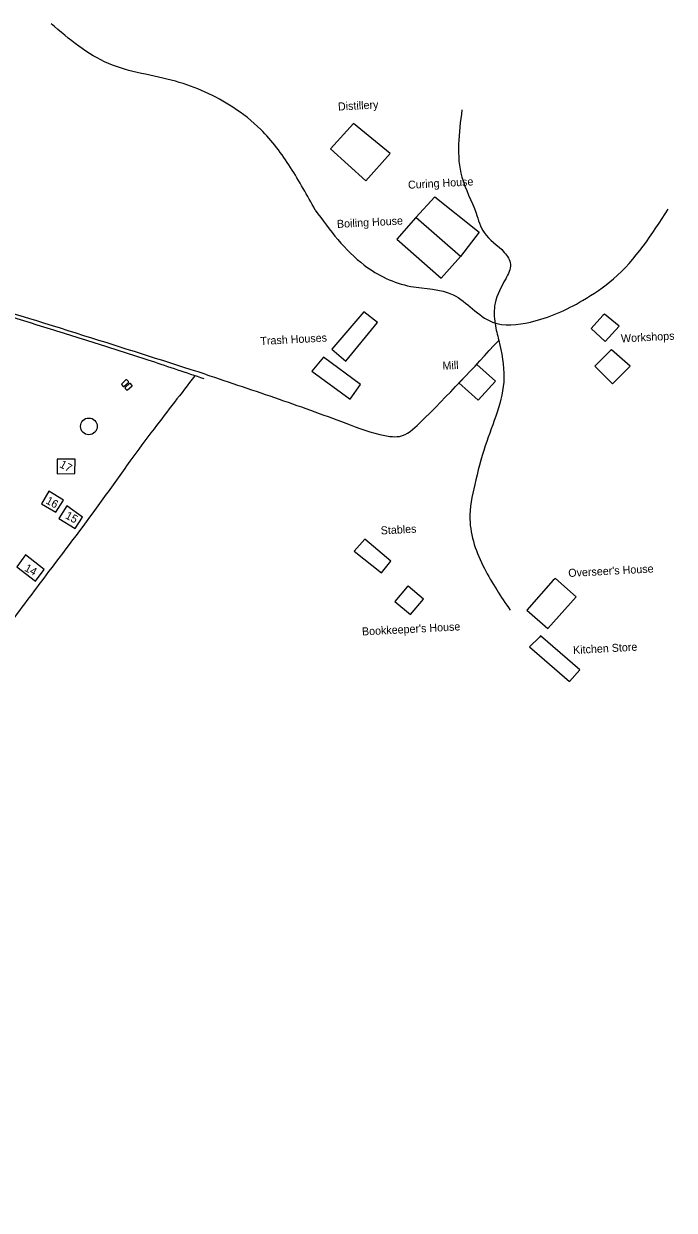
# Model space of a CAD drawing. Extents: x -1070 to 960, y -1064 to 627.
# Drawn here: x 150 to 960, y -853 to 627 of the extents above; entities that cross this region are included whole.
import ezdxf

# ---------------------------------------------------------------- set-up
doc = ezdxf.new("R2010")
doc.units = 0
for name, color, linetype in [('Anchovy  Gully', 7, 'Continuous'), ('Aqueduct', 7, 'Continuous'), ('Fenceline', 7, 'Continuous'), ('Pond', 7, 'Continuous'), ('Stone Wall', 7, 'Continuous'), ('Structure Numbers', 7, 'Continuous'), ('Structures', 7, 'Continuous'), ('Tombs', 7, 'Continuous'), ('Works Road', 7, 'Continuous'), ('Works Structures', 7, 'Continuous'), ('Works Stucture Labels', 7, 'Continuous')]:
    doc.layers.add(name, color=color, linetype=linetype)

msp = doc.modelspace()

# ---------------------------------------------------------------- linework, layer by layer
at = {"layer": 'Anchovy  Gully'}
for points in [[(512.9, 394.7), (482, 447.8), (445, 495.2), (410.3, 522.9), (338.6, 555.3), (255.3, 577.3), (183.6, 627)], [(512.9, 394.7), (574.1, 325.9), (631.9, 299.5), (684.8, 289), (733.8, 254.9), (781.1, 254.9), (846.1, 281.8), (884.6, 308.8), (952.9, 395.8)]]:
    msp.add_spline(points, degree=3, dxfattribs=at)
at = {"layer": 'Aqueduct'}
for points in [[(375.7, 189.9), (234.4, 234.9), (77.6, 283.6), (-34, 318.3), (-93.2, 336.9), (-130.4, 347.8), (-141.6, 350.8), (-146.7, 351.8), (-151.1, 350.8), (-155.7, 348.2), (-167.3, 335.1), (-244.8, 246.1)], [(375.7, 189.9), (467.9, 158.8), (556.6, 126.7), (606.1, 112.4), (618, 112.4), (642.8, 128.8), (741.6, 232.1)]]:
    msp.add_spline(points, degree=3, dxfattribs=at)
at = {"layer": 'Fenceline'}
msp.add_spline([(374.3, 184.1), (308.7, 206.1), (246.6, 226.2), (183, 246.1), (50, 287.6), (-24.6, 310.6), (-127.5, 343.8), (-142.3, 348.2), (-148.1, 348.7), (-152.9, 347.1), (-165.4, 332.9), (-206.9, 278.8)], degree=3, dxfattribs=at)
at = {"layer": 'Pond'}
msp.add_circle((230.7, 124.9), 10.4, dxfattribs=at)
at = {"layer": 'Stone Wall'}
msp.add_spline([(362.7, 187.9), (312, 121.8), (281.7, 81.3), (248.3, 34.3), (180.6, -56.2), (132.2, -120.7), (25, -266.2), (11.3, -286.5), (-11.6, -319.3), (-50.4, -370.8), (-108.1, -447), (-221.8, -599.1), (-389, -816.9), (-405.5, -840.2), (-414.7, -852.6), (-415, -852.8)], degree=3, dxfattribs=at)
at = {"layer": 'Structures'}
for points in [[(191.4, 65.8), (213.4, 65.9), (213.5, 83.8), (191.3, 83.8)], [(171.7, 28.2), (189.5, 17.7), (199, 32.9), (181, 44.2)], [(193.3, 10), (213.5, -2.5), (222.7, 11.7), (203.3, 25.6)], [(140.9, -50.3), (164, -68.1), (175.2, -53.7), (151.7, -35.5)]]:
    msp.add_lwpolyline(points, close=True, dxfattribs=at)
at = {"layer": 'Tombs'}
for p, q in [((277, 182.7), (271.8, 177.9)), ((274.5, 174.7), (279.9, 179.3)), ((281.3, 178.2), (276.1, 173.5)), ((280, 180.7), (278.4, 182.6)), ((284.4, 176.2), (282.7, 178.2)), ((271.7, 176.5), (273.1, 174.9)), ((276.1, 172.1), (277.5, 170.4)), ((278.9, 170.3), (284.3, 174.8))]:
    msp.add_line(p, q, dxfattribs=at)
for centre, start, end in [((272.5, 177.2), 132.9014, 219.9689), ((277.6, 182), 39.9689, 132.9014), ((279.3, 180), 309.9689, 39.9689), ((282, 177.5), 40.0689, 133.0014), ((273.9, 175.5), 219.9689, 309.9689), ((276.8, 172.7), 133.0014, 220.0689), ((278.2, 171), 220.0689, 310.0689), ((283.6, 175.6), 310.0689, 40.0689)]:
    msp.add_arc(centre, 0.998, start, end, dxfattribs=at)
at = {"layer": 'Works Road'}
msp.add_spline([(695.8, 519.7), (695.8, 435.5), (713.4, 390.9), (723.3, 366.6), (748.6, 341.9), (756.3, 327), (750.3, 308.8), (737.1, 278.5), (737.1, 252.7), (741.6, 232.1), (748.1, 185.5), (724.9, 100.7), (711.7, 52.2), (705.7, 9.3), (723.8, -52.4), (755.8, -104.2)], degree=3, dxfattribs=at)
at = {"layer": 'Works Structures'}
for points in [[(560.4, 502.5), (531.9, 470.8), (576, 431.2), (606.3, 465.1)], [(638.2, 385.3), (614.6, 358.5), (670, 309.7), (693.8, 336.8)], [(590.6, 254.6), (573.4, 267.6), (533.7, 221.2), (551, 206.3)], [(871.5, 263), (856.7, 247), (874.2, 230.7), (891.9, 249.9), (873.3, 264.8)], [(523.4, 211.2), (508.5, 193.9), (556.3, 159), (569.4, 177)], [(880.6, 218.9), (861.6, 200), (883.5, 178), (905.5, 199.8), (882.1, 220.2)], [(714.5, 202.2), (692.1, 179.2), (715.9, 157.4), (737.8, 181.2)], [(574.7, -15.9), (561.4, -30.6), (595.7, -57.8), (607.3, -43.1)], [(809.7, -67.1), (776.7, -104.2), (802.7, -127.3), (838, -87.6), (812.3, -64.8)], [(627.6, -75.4), (612.3, -93.5), (631.5, -109.8), (647.8, -90.6), (628.6, -74.3)], [(792.5, -138), (780, -150), (830, -193.4), (842.6, -178.8), (793.8, -136.4)]]:
    msp.add_lwpolyline(points, close=True, dxfattribs=at)
msp.add_lwpolyline([(638.2, 385.3), (661.8, 411.2), (717.1, 366.9), (693.8, 336.8)], dxfattribs=at)

# ---------------------------------------------------------------- texts
at = {"layer": 'Structure Numbers'}
for s, p in [('17', (193.3, 74.5)), ('16', (176.1, 29.3)), ('15', (200.4, 10.7)), ('14', (149.5, -54.7))]:
    msp.add_text(s, height=9.98, rotation=331.4457, dxfattribs=at).set_placement(p)
at = {"layer": 'Works Stucture Labels'}
for s, p in [('Distillery', (541.5, 518.7)), ('Curing House', (628.8, 421.1)), ('Boiling House', (540.2, 372.3)), ('Trash Houses', (444.8, 226.3)), ('Workshops', (894.3, 229.5)), ('Mill', (671.8, 195.4)), ('Stables', (594.8, -10)), ("Overseer's House", (828.6, -63)), ("Bookkeeper's House", (571.4, -136)), ('Kitchen Store', (834.6, -159.1))]:
    msp.add_text(s, height=9.98, rotation=3.0532, dxfattribs=at).set_placement(p)

doc.saveas('drawing.dxf')
